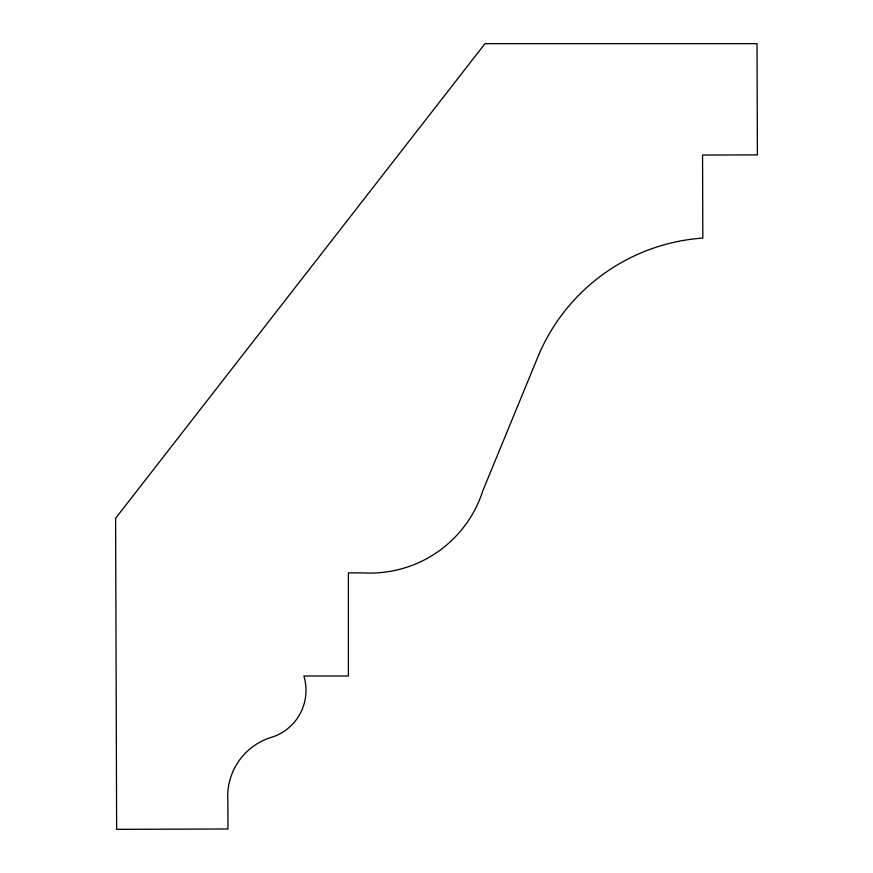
<?xml version="1.0" encoding="UTF-8"?>
<svg xmlns="http://www.w3.org/2000/svg" width="873" height="873" viewBox="0 0 873 873"><rect width="100%" height="100%" fill="white"/><g stroke="black" fill="none" stroke-linecap="round" stroke-linejoin="round"><path stroke-width="1.31" d="M538.739 354.82L482.693 491.139A118.292 118.292 0 0 1 363.343 572.874L348.392 572.928L348.392 675.997L303.869 675.997A49.226 49.226 0 0 1 270.848 737.532A61.71 61.71 0 0 0 227.853 800.737L227.951 828.99L116.633 829.35L115.607 518.256L484.995 43.65L757.022 43.65L757.393 154.881L702.558 155.056L702.83 238.067A193.239 193.239 0 0 0 538.739 354.82"/></g></svg>
